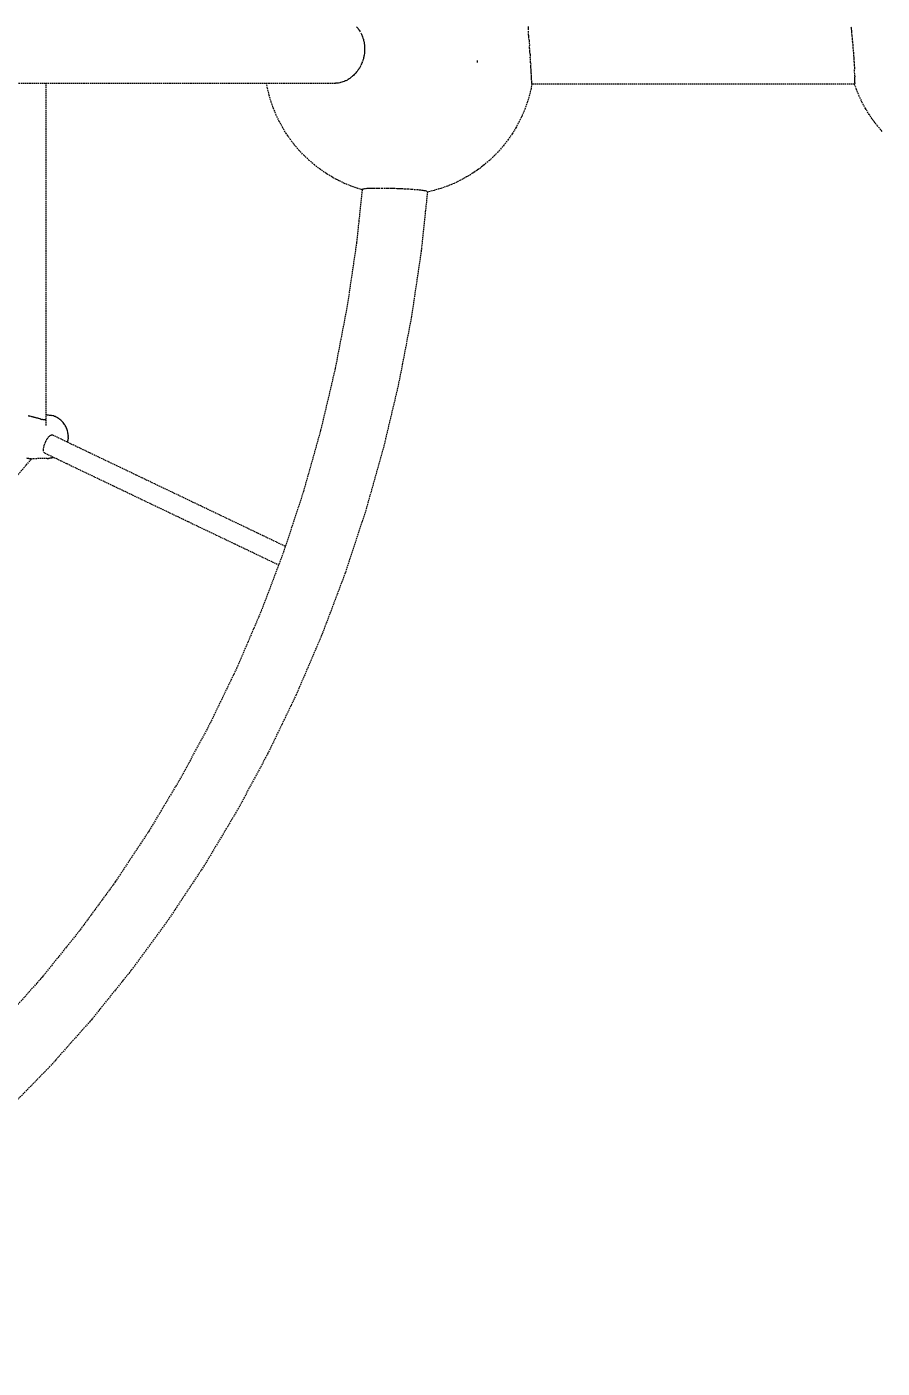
# Model space of a CAD drawing. Header units: millimetres. Extents: x -4710 to 4801, y -2494 to 3533.
# Drawn here: x 14 to 801, y -457 to 778 of the extents above; entities that cross this region are included whole.
import ezdxf

# ---------------------------------------------------------------- set-up
doc = ezdxf.new("R2010")
doc.units = ezdxf.units.MM
doc.linetypes.add('HIDDEN', pattern=[1.905, 1.27, -0.635])
for name, color, linetype in [('DIKOM_ОБЪЕКТ', 7, 'Continuous'), ('DIKOM_РАЗМЕР_ЗОНА', 7, 'Continuous'), ('DIKOM_РАЗМЕР_ОБЪЕКТА', 7, 'Continuous')]:
    doc.layers.add(name, color=color, linetype=linetype)
doc.styles.add('style1', font='arialbd.ttf', dxfattribs={"width": 0.8})
doc.dimstyles.new('1-50', dxfattribs={"dimtxt": 300, "dimasz": 200, "dimexe": 100, "dimexo": 0, "dimgap": 100, "dimtad": 1, "dimtxsty": 'style1', "dimcen": 200, "dimclrd": 7, "dimclre": 7, "dimclrt": 7, "dimadec": 1, "dimazin": 2, "dimtfac": 1, "dimtmove": 0, "dimatfit": 2, "dimfxl": 0, "dimlwd": 25, "dimlwe": 18, "dimarcsym": 0})

# ---------------------------------------------------------------- blocks, each defined once
blk = doc.blocks.new('*D0')
at = {"layer": 'Defpoints', "color": 0, "transparency": 16777216}
for p in [(-2049.2, 763.9), (3285.4, 750.1), (3285.4, -900.8)]:
    blk.add_point(p, dxfattribs=at)
at = {"layer": 'DIKOM_РАЗМЕР_ОБЪЕКТА', "color": 7, "lineweight": 18, "transparency": 16777216}
for p, q in [((-2049.2, 763.9), (-2049.2, -1000.8)), ((3285.4, 750.1), (3285.4, -1000.8))]:
    blk.add_line(p, q, dxfattribs=at)
at = {"layer": 'DIKOM_РАЗМЕР_ОБЪЕКТА', "color": 7, "lineweight": 25, "transparency": 16777216}
blk.add_line((-1849.2, -900.8), (3085.4, -900.8), dxfattribs=at)
at = {"layer": 'DIKOM_РАЗМЕР_ОБЪЕКТА', "color": 7, "transparency": 16777216}
for points in [[(-1849.2, -867.5), (-1849.2, -934.2), (-2049.2, -900.8)], [(3085.4, -867.5), (3085.4, -934.2), (3285.4, -900.8)]]:
    blk.add_solid(points, dxfattribs=at)
at = {"layer": 'DIKOM_РАЗМЕР_ОБЪЕКТА', "color": 7, "transparency": 16777216, "insert": (618.1, -647.6), "char_height": 300, "attachment_point": 5, "style": 'style1'}
blk.add_mtext('{\\fArial|b0|i0|c204|p34;5335}', dxfattribs=at)
blk = doc.blocks.new('*D2')
at = {"layer": 'Defpoints', "color": 0, "transparency": 16777216}
for p in [(-3555.3, 756.3), (4801.3, 756.3), (4801.3, -2394.4)]:
    blk.add_point(p, dxfattribs=at)
at = {"layer": 'DIKOM_РАЗМЕР_ЗОНА', "color": 7, "lineweight": 18, "transparency": 16777216}
for p, q in [((-3555.3, 756.3), (-3555.3, -2494.4)), ((4801.3, 756.3), (4801.3, -2494.4))]:
    blk.add_line(p, q, dxfattribs=at)
at = {"layer": 'DIKOM_РАЗМЕР_ЗОНА', "color": 7, "lineweight": 25, "transparency": 16777216}
blk.add_line((-3355.3, -2394.4), (4601.3, -2394.4), dxfattribs=at)
at = {"layer": 'DIKOM_РАЗМЕР_ЗОНА', "color": 7, "transparency": 16777216}
for points in [[(-3355.3, -2361.1), (-3355.3, -2427.8), (-3555.3, -2394.4)], [(4601.3, -2361.1), (4601.3, -2427.8), (4801.3, -2394.4)]]:
    blk.add_solid(points, dxfattribs=at)
at = {"layer": 'DIKOM_РАЗМЕР_ЗОНА', "color": 7, "transparency": 16777216, "insert": (709.1, -2141.2), "char_height": 300, "attachment_point": 5, "style": 'style1'}
blk.add_mtext('{\\fArial|b0|i0|c204|p34;8335}', dxfattribs=at)

msp = doc.modelspace()

# ---------------------------------------------------------------- linework, layer by layer
at = {"layer": 'DIKOM_ОБЪЕКТ', "color": 7, "linetype": 'HIDDEN', "lineweight": 15}
for p, q in [((317.498, 778.459), (318.066, 777.84)), ((475.307, 778.701), (475.409, 777.129)), ((318.066, 777.84), (319.01, 776.583)), ((319.01, 776.583), (319.519, 775.904)), ((319.603, 775.766), (319.765, 775.5)), ((319.765, 775.5), (319.895, 775.287)), ((319.895, 775.287), (320.365, 774.556)), ((320.365, 774.556), (320.838, 773.822)), ((321.434, 772.665), (321.575, 772.393)), ((321.575, 772.393), (321.979, 771.609)), ((321.979, 771.609), (322.261, 770.908)), ((322.261, 770.908), (322.52, 770.27)), ((322.583, 770.113), (322.921, 769.282)), ((322.941, 769.214), (323.324, 768.044)), ((323.324, 768.044), (323.426, 767.731)), ((323.455, 767.641), (323.715, 766.859)), ((323.715, 766.859), (323.927, 765.951)), ((475.409, 777.129), (475.424, 776.92)), ((475.424, 776.92), (475.584, 775.205)), ((475.584, 775.205), (475.607, 774.974)), ((475.751, 773.129), (475.624, 774.832)), ((475.865, 770.922), (475.768, 772.882)), ((475.88, 770.663), (475.865, 770.922)), ((475.974, 769.398), (475.88, 770.663)), ((476.034, 768.602), (475.974, 769.398)), ((476.057, 768.326), (476.034, 768.602)), ((476.228, 766.564), (476.057, 768.326)), ((476.228, 766.564), (476.245, 766.181)), ((476.245, 766.181), (476.26, 765.89)), ((772.573, 778.229), (772.614, 777.807)), ((772.614, 777.807), (772.801, 776.558)), ((772.824, 776.363), (772.952, 775.225)), ((772.952, 775.225), (773.031, 774.523)), ((773.031, 774.523), (773.05, 774.314)), ((773.05, 774.314), (773.209, 772.349)), ((773.209, 772.349), (773.222, 772.128)), ((773.222, 772.128), (773.237, 771.852)), ((773.237, 771.851), (773.262, 771.556)), ((773.277, 771.379), (773.457, 770.074)), ((773.457, 770.074), (773.484, 769.844)), ((773.484, 769.844), (773.714, 767.657)), ((773.713, 767.657), (773.734, 767.419)), ((773.737, 767.386), (773.874, 765.125)), ((323.927, 765.951), (324.087, 765.265)), ((324.087, 765.265), (324.146, 765.007)), ((324.146, 765.007), (324.301, 764.358)), ((324.302, 764.358), (324.347, 764.046)), ((324.347, 764.046), (324.535, 762.756)), ((324.636, 753.875), (324.446, 752.654)), ((324.538, 762.735), (324.607, 762.28)), ((324.607, 762.28), (324.681, 761.799)), ((324.738, 755.041), (324.678, 754.211)), ((324.681, 761.799), (324.747, 760.741)), ((324.771, 755.485), (324.738, 755.041)), ((324.756, 760.61), (324.787, 760.16)), ((324.794, 755.769), (324.771, 755.485)), ((324.787, 760.16), (324.812, 759.809)), ((324.866, 756.674), (324.794, 755.769)), ((324.812, 759.809), (324.862, 759.2)), ((324.862, 759.2), (324.861, 758.964)), ((324.861, 758.879), (324.862, 757.615)), ((324.862, 757.615), (324.862, 757.346)), ((324.862, 757.346), (324.862, 757.14)), ((324.862, 757.14), (324.866, 756.674)), ((476.261, 765.89), (476.405, 763.677)), ((476.405, 763.677), (476.427, 763.378)), ((476.427, 763.378), (476.62, 761.115)), ((476.646, 760.813), (476.629, 761.016)), ((476.703, 760.225), (476.646, 760.813)), ((476.779, 758.515), (476.709, 760.097)), ((476.796, 758.204), (476.779, 758.515)), ((476.953, 755.891), (476.796, 758.204)), ((476.978, 755.574), (476.953, 755.891)), ((477.131, 753.899), (476.978, 755.574)), ((477.145, 753.542), (477.131, 753.899)), ((773.933, 764.499), (773.895, 764.88)), ((773.933, 764.499), (774.162, 762.646)), ((774.174, 762.533), (774.196, 762.285)), ((774.196, 762.285), (774.376, 759.924)), ((774.375, 759.924), (774.391, 759.673)), ((774.391, 759.673), (774.437, 758.758)), ((774.437, 758.758), (774.593, 757.247)), ((774.616, 756.995), (774.811, 754.539)), ((774.811, 754.539), (774.828, 754.289)), ((774.828, 754.289), (774.927, 752.491)), ((320.656, 741.481), (319.967, 740.33)), ((320.764, 741.662), (320.656, 741.481)), ((321.068, 742.29), (320.764, 741.662)), ((321.209, 742.576), (321.068, 742.29)), ((321.868, 743.918), (321.209, 742.576)), ((321.968, 744.158), (322.272, 744.93)), ((322.272, 744.93), (322.449, 745.376)), ((322.662, 745.902), (322.449, 745.377)), ((322.685, 745.955), (322.869, 746.405)), ((323.166, 747.372), (322.869, 746.405)), ((323.665, 748.904), (323.233, 747.59)), ((323.726, 749.166), (323.665, 748.904)), ((323.794, 749.457), (323.726, 749.166)), ((323.893, 749.883), (323.794, 749.457)), ((324.093, 750.741), (323.893, 749.883)), ((324.174, 751.078), (324.093, 750.741)), ((324.266, 751.462), (324.174, 751.078)), ((324.392, 752.305), (324.266, 751.462)), ((324.446, 752.654), (324.414, 752.446)), ((428.477, 747.562), (428.454, 745.191)), ((477.158, 753.309), (477.145, 753.542)), ((477.159, 753.263), (477.175, 752.949)), ((477.175, 752.949), (477.313, 750.656)), ((477.333, 750.349), (477.316, 750.606)), ((477.498, 748.116), (477.333, 750.349)), ((477.533, 747.786), (477.499, 748.093)), ((477.558, 747.562), (477.533, 747.786)), ((477.65, 745.584), (477.558, 747.562)), ((477.668, 745.283), (477.65, 745.584)), ((477.674, 745.2), (477.757, 743.439)), ((477.775, 743.151), (477.757, 743.439)), ((477.797, 742.863), (477.775, 743.151)), ((477.938, 741.187), (477.797, 742.863)), ((774.927, 752.491), (774.995, 751.86)), ((774.995, 751.86), (775.019, 751.613)), ((775.019, 751.613), (775.116, 750.434)), ((775.116, 750.434), (775.214, 749.247)), ((775.214, 749.247), (775.231, 749.005)), ((775.231, 749.005), (775.362, 746.649)), ((775.362, 746.649), (775.372, 746.414)), ((775.372, 746.414), (775.378, 746.207)), ((775.378, 746.207), (775.551, 744.109)), ((775.551, 744.109), (775.567, 743.882)), ((775.567, 743.882), (775.685, 741.683)), ((775.684, 741.683), (775.693, 741.466)), ((775.693, 741.466), (775.717, 740.279)), ((307.369, 728.889), (307.749, 729.068)), ((307.749, 729.068), (308.631, 729.47)), ((309.5, 729.972), (308.631, 729.47)), ((310.719, 730.677), (309.5, 729.972)), ((311.017, 730.89), (310.719, 730.677)), ((311.017, 730.89), (311.533, 731.258)), ((311.533, 731.258), (312.69, 732.083)), ((312.69, 732.083), (312.884, 732.251)), ((313.465, 732.737), (312.884, 732.251)), ((314.587, 733.676), (313.465, 732.737)), ((315.301, 734.396), (314.587, 733.676)), ((315.976, 735.077), (315.301, 734.396)), ((315.976, 735.077), (316.343, 735.445)), ((316.343, 735.445), (316.99, 736.225)), ((316.99, 736.225), (317.682, 737.059)), ((317.954, 737.375), (317.682, 737.059)), ((318.331, 737.903), (317.954, 737.375)), ((318.55, 738.208), (318.331, 737.903)), ((319.447, 739.453), (318.652, 738.349)), ((319.912, 740.239), (319.447, 739.453)), ((477.95, 740.817), (477.938, 741.187)), ((477.963, 740.546), (477.95, 740.817)), ((478.032, 739.328), (477.963, 740.546)), ((478.073, 738.602), (478.032, 739.328)), ((478.093, 738.341), (478.073, 738.602)), ((478.224, 736.787), (478.093, 738.341)), ((478.236, 736.514), (478.224, 736.786)), ((478.25, 736.269), (478.236, 736.514)), ((478.288, 735.704), (478.25, 736.269)), ((478.352, 734.743), (478.288, 735.704)), ((478.362, 734.349), (478.354, 734.572)), ((478.427, 732.795), (478.362, 734.349)), ((478.547, 731.197), (478.444, 732.552)), ((478.611, 729.896), (478.576, 730.936)), ((478.701, 728.571), (478.625, 729.629)), ((775.717, 740.279), (775.725, 739.856)), ((775.725, 739.856), (775.746, 739.578)), ((775.785, 739.193), (775.765, 739.398)), ((775.939, 737.211), (775.785, 739.193)), ((776.037, 735.161), (775.952, 737.019)), ((776.055, 733.421), (776.043, 734.983)), ((776.071, 733.133), (776.079, 732.485)), ((776.15, 731.628), (776.079, 732.484)), ((776.206, 730.297), (776.161, 731.482)), ((776.193, 728.832), (776.216, 730.002)), ((-20.056, 726.672), (23.788, 726.672)), ((23.788, 726.672), (66.018, 726.672)), ((31.815, 411.307), (31.816, 726.672)), ((66.018, 726.672), (106.549, 726.672)), ((106.549, 726.672), (145.3, 726.672)), ((145.3, 726.672), (182.191, 726.672)), ((182.191, 726.672), (217.148, 726.672)), ((217.148, 726.672), (250.1, 726.672)), ((235.502, 721.78), (234.595, 726.672)), ((237.017, 715.467), (235.502, 721.78)), ((250.1, 726.672), (280.981, 726.672)), ((280.981, 726.672), (297.424, 726.672)), ((297.425, 726.672), (298.047, 726.702)), ((298.047, 726.702), (298.406, 726.719)), ((298.406, 726.719), (299.724, 726.783)), ((299.724, 726.783), (300.687, 726.927)), ((300.867, 726.954), (301.874, 727.104)), ((301.99, 727.121), (302.261, 727.19)), ((302.261, 727.19), (302.95, 727.36)), ((302.95, 727.36), (304.267, 727.685)), ((304.267, 727.685), (305.199, 728.015)), ((305.199, 728.015), (306.48, 728.47)), ((306.48, 728.47), (306.674, 728.562)), ((306.674, 728.562), (307.369, 728.889)), ((478.043, 721.78), (476.527, 715.467)), ((478.835, 726.054), (478.043, 721.78)), ((478.743, 728.214), (478.715, 728.443)), ((478.774, 727.793), (478.743, 728.214)), ((478.768, 726.782), (478.78, 727.469)), ((478.792, 726.347), (478.772, 726.711)), ((775.928, 725.77), (478.782, 725.77)), ((777.676, 720.649), (775.864, 725.77)), ((776.05, 725.938), (776.081, 726.27)), ((776.137, 726.833), (776.07, 726.406)), ((776.147, 726.929), (776.191, 727.669)), ((776.168, 728.504), (776.189, 728.722)), ((776.189, 727.761), (776.168, 728.504)), ((780.157, 714.658), (777.676, 720.649)), ((238.86, 709.242), (237.017, 715.467)), ((241.027, 703.123), (238.86, 709.242)), ((474.684, 709.242), (472.517, 703.122)), ((476.527, 715.467), (474.684, 709.242)), ((782.948, 708.804), (780.157, 714.658)), ((786.041, 703.105), (782.948, 708.804)), ((243.511, 697.125), (241.027, 703.123)), ((246.306, 691.264), (243.511, 697.125)), ((470.033, 697.125), (467.239, 691.264)), ((472.517, 703.122), (470.033, 697.125)), ((789.428, 697.575), (786.041, 703.105)), ((793.1, 692.231), (789.428, 697.575)), ((797.047, 687.086), (793.1, 692.231)), ((249.403, 685.559), (246.306, 691.264)), ((252.795, 680.024), (249.403, 685.559)), ((256.471, 674.674), (252.795, 680.024)), ((460.751, 680.024), (457.074, 674.674)), ((464.142, 685.559), (460.751, 680.024)), ((467.239, 691.264), (464.142, 685.559)), ((801.257, 682.154), (797.047, 687.086)), ((260.422, 669.523), (256.471, 674.674)), ((264.637, 664.586), (260.422, 669.523)), ((453.122, 669.523), (448.907, 664.586)), ((457.074, 674.674), (453.122, 669.523)), ((269.106, 659.877), (264.637, 664.586)), ((273.814, 655.408), (269.106, 659.877)), ((278.749, 651.192), (273.814, 655.408)), ((439.731, 655.408), (434.795, 651.192)), ((444.439, 659.877), (439.731, 655.408)), ((448.907, 664.586), (444.439, 659.877)), ((283.899, 647.24), (278.749, 651.192)), ((289.248, 643.562), (283.899, 647.24)), ((294.782, 640.17), (289.248, 643.562)), ((424.297, 643.562), (418.762, 640.17)), ((429.646, 647.239), (424.297, 643.562)), ((434.795, 651.192), (429.646, 647.239)), ((300.487, 637.072), (294.782, 640.17)), ((306.345, 634.277), (300.487, 637.072)), ((312.342, 631.793), (306.345, 634.277)), ((318.461, 629.626), (312.342, 631.793)), ((401.203, 631.793), (395.084, 629.626)), ((407.2, 634.277), (401.203, 631.793)), ((413.058, 637.072), (407.2, 634.277)), ((418.762, 640.17), (413.058, 637.072)), ((322.571, 628.657), (317.431, 579.779)), ((322.545, 628.415), (318.461, 629.626)), ((323.102, 628.904), (322.752, 628.825)), ((323.499, 628.993), (323.201, 628.92)), ((323.727, 629.049), (323.499, 628.993)), ((324.583, 629.146), (323.828, 629.074)), ((325.138, 629.185), (324.714, 629.16)), ((325.34, 629.197), (325.138, 629.185)), ((325.672, 629.256), (325.34, 629.197)), ((326.985, 629.394), (325.832, 629.284)), ((327.385, 629.418), (327.167, 629.411)), ((328.501, 629.457), (327.385, 629.418)), ((329.308, 629.456), (328.701, 629.464)), ((330.135, 629.501), (329.308, 629.456)), ((330.43, 629.517), (330.212, 629.505)), ((331.121, 629.521), (330.43, 629.517)), ((332.112, 629.578), (331.121, 629.521)), ((332.341, 629.591), (332.112, 629.578)), ((333.369, 629.609), (332.341, 629.591)), ((334.177, 629.624), (333.369, 629.609)), ((334.414, 629.628), (334.177, 629.624)), ((336.365, 629.594), (334.414, 629.628)), ((336.628, 629.6), (336.383, 629.594)), ((337.025, 629.593), (336.628, 629.6)), ((337.425, 629.587), (337.025, 629.593)), ((338.733, 629.634), (337.425, 629.587)), ((338.981, 629.643), (338.733, 629.634)), ((341.195, 629.648), (338.981, 629.643)), ((341.442, 629.649), (341.196, 629.648)), ((343.653, 629.584), (341.442, 629.649)), ((343.987, 629.592), (343.74, 629.586)), ((345.942, 629.58), (343.987, 629.592)), ((346.366, 629.578), (345.942, 629.58)), ((346.609, 629.576), (346.366, 629.578)), ((349.034, 629.493), (346.609, 629.576)), ((349.272, 629.484), (349.034, 629.493)), ((349.838, 629.45), (349.272, 629.484)), ((351.441, 629.436), (349.838, 629.45)), ((351.735, 629.433), (351.441, 629.436)), ((351.969, 629.431), (351.735, 629.433)), ((354.44, 629.341), (351.969, 629.431)), ((354.667, 629.333), (354.44, 629.341)), ((356.03, 629.246), (354.667, 629.333)), ((357.128, 629.234), (356.03, 629.246)), ((357.35, 629.232), (357.128, 629.234)), ((358.228, 629.197), (357.35, 629.232)), ((359.782, 629.137), (358.228, 629.197)), ((359.996, 629.128), (359.782, 629.137)), ((362.273, 628.972), (359.996, 629.128)), ((362.577, 628.967), (362.369, 628.971)), ((364.885, 628.86), (362.577, 628.967)), ((367.292, 628.673), (365.084, 628.851)), ((368.317, 628.559), (367.484, 628.657)), ((368.631, 628.533), (368.316, 628.559)), ((369.241, 628.517), (368.631, 628.534)), ((369.584, 628.507), (369.241, 628.517)), ((371.744, 628.381), (369.768, 628.503)), ((373.74, 628.186), (371.917, 628.37)), ((375.175, 627.981), (373.904, 628.169)), ((375.551, 627.945), (375.175, 627.981)), ((376.579, 627.874), (375.717, 627.94)), ((377.213, 627.826), (376.579, 627.874)), ((382.657, 626.498), (376.961, 572.325)), ((378.657, 627.642), (377.354, 627.815)), ((379.633, 627.448), (378.785, 627.625)), ((379.854, 627.427), (379.634, 627.448)), ((380.876, 627.259), (379.965, 627.416)), ((381.669, 627.038), (380.973, 627.243)), ((382.188, 626.87), (381.874, 626.948)), ((382.563, 626.696), (382.292, 626.849)), ((388.86, 627.782), (382.635, 626.287)), ((395.084, 629.626), (388.86, 627.782)), ((317.431, 579.779), (308.805, 521.457)), ((376.961, 572.325), (367.971, 511.546)), ((308.805, 521.457), (297.748, 463.685)), ((367.971, 511.546), (356.449, 451.339)), ((297.748, 463.685), (284.287, 406.596)), ((356.449, 451.339), (342.42, 391.845)), ((15.259, 420.037), (15.029, 420.094)), ((32.178, 421.067), (31.815, 421.066)), ((32.178, 421.067), (33.403, 421.017)), ((33.403, 421.017), (34.412, 420.901)), ((34.412, 420.901), (35.075, 420.818)), ((35.075, 420.818), (36.073, 420.625)), ((36.073, 420.625), (36.718, 420.48)), ((37.696, 420.212), (36.718, 420.48)), ((38.315, 420.009), (37.696, 420.212)), ((15.796, 419.916), (16.038, 419.86)), ((16.364, 419.788), (16.093, 419.847)), ((16.739, 419.685), (16.442, 419.765)), ((17.099, 419.601), (16.748, 419.682)), ((17.89, 419.404), (17.493, 419.5)), ((18.15, 419.348), (17.89, 419.404)), ((19.001, 419.132), (18.323, 419.298)), ((19.715, 418.942), (19.17, 419.097)), ((20.02, 418.868), (19.734, 418.937)), ((20.278, 418.806), (20.02, 418.868)), ((20.863, 418.645), (20.46, 418.75)), ((21.18, 418.562), (20.863, 418.645)), ((21.499, 418.491), (21.198, 418.557)), ((21.701, 418.436), (21.5, 418.491)), ((21.926, 418.373), (21.701, 418.436)), ((22.525, 418.214), (22.057, 418.342)), ((23.338, 417.991), (22.846, 418.133)), ((23.93, 417.84), (23.464, 417.954)), ((24.146, 417.777), (23.93, 417.84)), ((24.936, 417.547), (24.354, 417.722)), ((25.443, 417.419), (24.961, 417.539)), ((25.661, 417.351), (25.443, 417.419)), ((26.104, 417.233), (25.719, 417.335)), ((26.355, 417.154), (26.104, 417.233)), ((26.723, 417.056), (26.485, 417.119)), ((26.723, 417.056), (27.022, 416.957)), ((27.033, 416.953), (27.658, 416.778)), ((28.257, 416.614), (27.981, 416.698)), ((28.815, 416.481), (28.267, 416.611)), ((29.332, 416.393), (28.825, 416.478)), ((29.806, 416.352), (29.34, 416.392)), ((30.233, 416.357), (29.813, 416.352)), ((30.613, 416.405), (30.24, 416.357)), ((30.619, 416.406), (30.94, 416.499)), ((30.949, 416.503), (31.224, 416.641)), ((31.632, 417.026), (31.751, 417.266)), ((39.267, 419.668), (38.315, 420.009)), ((39.853, 419.41), (39.267, 419.668)), ((40.773, 419.001), (39.853, 419.41)), ((41.672, 418.522), (40.773, 419.001)), ((42.199, 418.221), (41.672, 418.522)), ((43.057, 417.683), (42.199, 418.221)), ((43.534, 417.339), (43.057, 417.683)), ((44.345, 416.747), (43.534, 417.339)), ((45.125, 416.093), (44.345, 416.747)), ((45.526, 415.729), (45.125, 416.093)), ((46.254, 415.033), (45.526, 415.729)), ((46.945, 414.282), (46.254, 415.033)), ((47.262, 413.913), (46.945, 414.282)), ((47.896, 413.133), (47.262, 413.913)), ((48.49, 412.305), (47.896, 413.133)), ((48.718, 411.947), (48.49, 412.305)), ((49.251, 411.103), (48.718, 411.947)), ((49.741, 410.22), (49.251, 411.103)), ((50.185, 409.3), (49.741, 410.22)), ((50.583, 408.348), (50.185, 409.3)), ((50.69, 408.088), (50.583, 408.348)), ((51.026, 407.143), (50.69, 408.088)), ((30.713, 395.254), (31.003, 395.928)), ((31.054, 396.027), (31.322, 396.626)), ((31.322, 396.627), (31.448, 396.865)), ((31.448, 396.865), (31.613, 397.177)), ((31.671, 397.3), (31.772, 397.484)), ((32.003, 397.929), (31.773, 397.484)), ((32.259, 398.353), (32.018, 397.958)), ((32.259, 398.353), (32.369, 398.557)), ((32.385, 398.583), (32.748, 399.15)), ((33.027, 399.553), (32.763, 399.172)), ((33.138, 399.727), (33.503, 400.219)), ((33.564, 400.287), (33.868, 400.67)), ((33.967, 400.776), (34.246, 401.092)), ((34.622, 401.463), (34.284, 401.129)), ((35.013, 401.772), (34.635, 401.474)), ((35.299, 401.947), (35.026, 401.78)), ((35.483, 402.052), (35.805, 402.202)), ((35.818, 402.207), (36.22, 402.326)), ((36.644, 402.386), (36.235, 402.329)), ((37.073, 402.383), (36.659, 402.387)), ((37.503, 402.315), (37.088, 402.38)), ((37.923, 402.191), (37.656, 402.27)), ((38.367, 401.997), (37.937, 402.186)), ((251.88, 299.867), (38.364, 401.999)), ((51.313, 406.174), (51.026, 407.143)), ((51.552, 405.185), (51.313, 406.174)), ((51.328, 395.798), (51.395, 396.035)), ((51.395, 396.035), (51.617, 397.025)), ((51.741, 404.18), (51.552, 405.185)), ((51.617, 397.025), (51.79, 398.031)), ((51.878, 403.163), (51.741, 404.18)), ((51.79, 398.031), (51.911, 399.05)), ((51.964, 402.137), (51.878, 403.163)), ((51.98, 400.076), (51.911, 399.05)), ((51.964, 402.137), (51.998, 401.107)), ((51.98, 400.076), (51.998, 401.107)), ((284.287, 406.596), (268.453, 350.326)), ((29.174, 388.612), (29.179, 388.832)), ((29.179, 388.832), (29.186, 389.136)), ((29.193, 388.248), (29.187, 388.452)), ((29.188, 389.16), (29.221, 389.438)), ((29.239, 387.726), (29.211, 388.009)), ((29.225, 389.48), (29.232, 389.721)), ((29.234, 389.748), (29.286, 390.176)), ((29.346, 390.538), (29.406, 390.947)), ((29.377, 387.102), (29.436, 386.894)), ((29.42, 391.027), (29.552, 391.606)), ((29.475, 386.809), (29.577, 386.584)), ((29.596, 391.802), (29.726, 392.333)), ((29.735, 392.368), (29.836, 392.686)), ((29.954, 386.12), (29.755, 386.322)), ((29.855, 392.758), (29.929, 393.045)), ((29.941, 393.083), (30.168, 393.768)), ((30.204, 385.951), (29.962, 386.113)), ((30.193, 393.842), (30.418, 394.497)), ((30.214, 385.946), (245.7, 282.888)), ((30.583, 394.895), (30.433, 394.535)), ((30.583, 394.895), (30.67, 395.14)), ((342.42, 391.845), (325.919, 333.204)), ((-399.395, -101.829), (18.408, 380.609)), ((14.469, 380.948), (13.884, 381.073)), ((14.983, 380.852), (14.469, 380.948)), ((15.668, 380.762), (14.983, 380.852)), ((15.668, 380.762), (16.639, 380.656)), ((17.848, 380.607), (16.639, 380.656)), ((17.848, 380.607), (18.77, 380.61)), ((32.5, 380.833), (18.77, 380.61)), ((32.5, 380.833), (33.724, 380.909)), ((34.731, 381.031), (33.724, 380.909)), ((34.731, 381.031), (35.393, 381.136)), ((36.387, 381.336), (35.393, 381.136)), ((36.387, 381.336), (37.03, 381.502)), ((37.03, 381.502), (38.004, 381.778)), ((38.529, 381.969), (38.004, 381.778)), ((268.453, 350.326), (250.283, 295.004)), ((325.919, 333.204), (306.984, 275.551)), ((250.363, 295.249), (230.01, 241.297)), ((306.815, 275.072), (285.468, 218.487)), ((306.815, 275.072), (306.984, 275.551)), ((230.01, 241.297), (207.325, 188.314)), ((285.468, 218.487), (261.779, 163.158)), ((207.325, 188.314), (182.449, 136.658)), ((261.779, 163.158), (235.802, 109.217)), ((182.449, 136.658), (155.441, 86.45)), ((235.802, 109.217), (207.599, 56.787)), ((155.441, 86.45), (126.364, 37.808)), ((207.599, 56.787), (177.235, 5.991)), ((126.364, 37.808), (95.285, -9.156)), ((177.235, 5.991), (144.781, -43.051)), ((95.285, -9.156), (62.278, -54.331)), ((144.781, -43.051), (110.313, -90.225)), ((62.318, -54.276), (28.008, -96.876)), ((28.008, -96.876), (-8.59, -138.126)), ((109.755, -90.923), (73.323, -136.156)), ((109.755, -90.923), (110.313, -90.225)), ((73.323, -136.156), (35.042, -179.305)), ((35.042, -179.305), (-5.001, -220.267))]:
    msp.add_line(p, q, dxfattribs=at)

# ---------------------------------------------------------------- dimensions: what is measured, and where the dimension line sits
at = {"layer": 'DIKOM_РАЗМЕР_ЗОНА'}
dim = msp.add_linear_dim(base=(4801.279, -2394.448), p1=(-3555.274, 756.284), p2=(4801.279, 756.284), text='{\\fArial|b0|i0|c204|p34;8335}', dimstyle='1-50', dxfattribs=at)
dim.commit()
dim.dimension.update_dxf_attribs({"geometry": '*D2', "text_midpoint": (709.081, -2394.448), "dimtype": 160})
at = {"layer": 'DIKOM_РАЗМЕР_ОБЪЕКТА'}
dim = msp.add_linear_dim(base=(3285.358, -900.832), p1=(-2049.224, 763.912), p2=(3285.358, 750.078), text='{\\fArial|b0|i0|c204|p34;5335}', dimstyle='1-50', dxfattribs=at)
dim.commit()
dim.dimension.update_dxf_attribs({"geometry": '*D0', "text_midpoint": (618.067, -900.832), "dimtype": 160})

doc.saveas('drawing.dxf')
